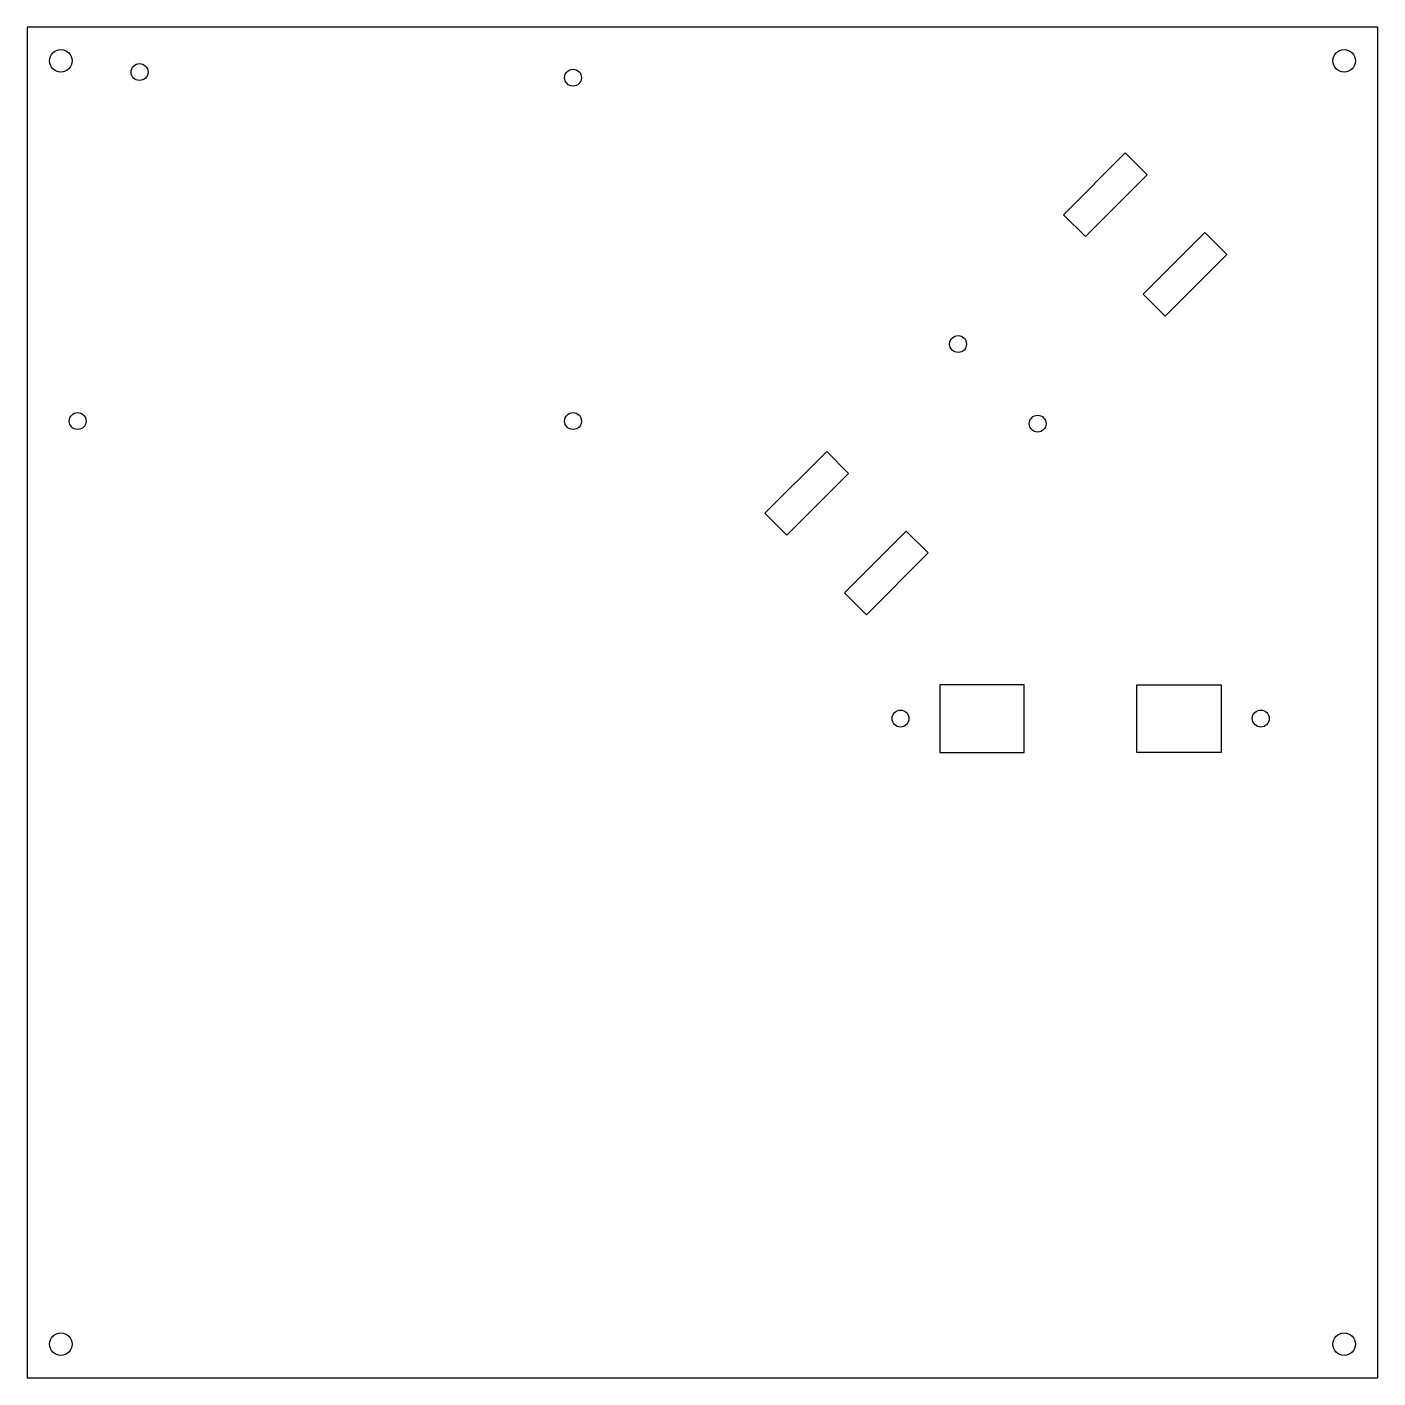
# Model space of a CAD drawing. Header units: millimetres. Extents: x 0 to 240, y 0 to 240.
import ezdxf

# ---------------------------------------------------------------- set-up
doc = ezdxf.new("R2010")
doc.units = ezdxf.units.MM

msp = doc.modelspace()

# ---------------------------------------------------------------- linework, layer by layer
for points in [[(0, 0), (240, 0), (240, 240), (0, 240)], [(184.14, 206.66), (188.02, 202.77), (198.98, 213.73), (195.1, 217.62)], [(198.28, 192.52), (202.17, 188.63), (213.13, 199.59), (209.24, 203.48)], [(131.1, 153.63), (134.99, 149.74), (145.95, 160.7), (142.06, 164.59)], [(145.24, 139.49), (149.13, 135.6), (160.09, 146.56), (156.2, 150.45)], [(177.17, 111.14), (177.17, 123.14), (162.17, 123.14), (162.17, 111.14)], [(197.17, 111.14), (197.17, 123.14), (212.17, 123.14), (212.17, 111.14)]]:
    msp.add_lwpolyline(points, close=True)
for centre, radius in [((6, 234), 2), ((234, 234), 2), ((20, 232), 1.5), ((97, 231), 1.5), ((165.4, 183.68), 1.5), ((9, 170), 1.5), ((97, 170), 1.5), ((179.54, 169.54), 1.5), ((155.17, 117.14), 1.5), ((219.17, 117.14), 1.5), ((6, 6), 2), ((234, 6), 2)]:
    msp.add_circle(centre, radius)

doc.saveas('drawing.dxf')
